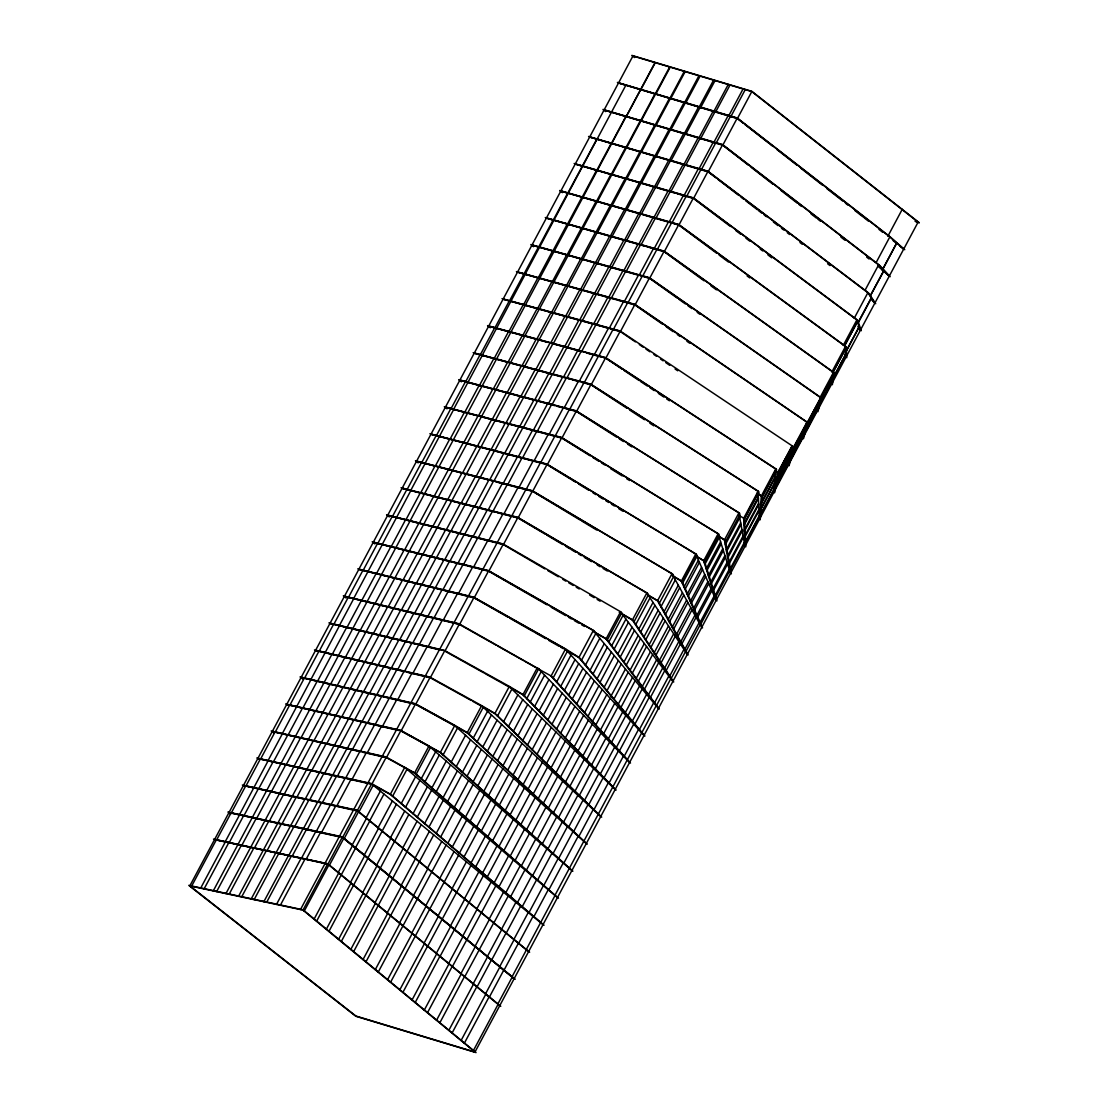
<?xml version="1.0" encoding="UTF-8"?>
<svg xmlns="http://www.w3.org/2000/svg" width="1108" height="1108" viewBox="0 0 1108 1108"><rect width="100%" height="100%" fill="white"/><g stroke="black" fill="none" stroke-linecap="round" stroke-linejoin="round"><path stroke-width="1.5" d="M547.74 342.358L488.656 326.195L605.564 357.856L775.752 469.03L761.335 496.052L759.409 519.347L758.08 491.329L590.952 384.49L474.238 353.203L566.742 378.271L581.174 351.25M775.752 469.03L773.841 492.326L777.567 473.005L791.998 445.984L788.259 465.305L792.483 449.211L806.915 422.19L634.815 304.603L517.519 272.152L568.169 286.307L582.6 259.286M774.617 492.811L778.37 473.31L774.755 471.122M776.334 471.953L776.556 469.321L605.453 357.552L487.575 325.627L490.304 327.76M818.05 405.486L817.122 411.262L820.668 397.675L649.44 277.969L531.937 245.131L639.108 275.393L653.54 248.372M817.898 411.747L821.485 398.007L649.385 277.692L530.857 244.563L533.571 246.696M831.54 384.241L833.451 372.44L664.066 251.35L546.369 218.11L645.493 246.378M832.343 384.725L834.255 372.773L664.038 251.073L545.274 217.542M789.035 465.789L793.3 449.529L792.303 448.865L792.802 446.289L620.092 330.932L502.007 298.606M806.236 424.696L802.691 438.283L806.915 422.19M803.466 438.768L807.718 422.522L634.745 304.312L516.425 271.585M189.814 885.888L632.931 55.982L751.806 91.576L918.103 222.126L474.986 1052.032L355.917 1016.036L189.814 885.888L302.996 910.097L474.986 1052.032M191.559 886.261L216.282 839.947M216.586 840.016L231.018 812.995M231.24 813.05L245.657 786.029M245.893 786.084L260.311 759.063M260.546 759.132L274.964 732.111M275.2 732.166L289.617 705.145M289.853 705.214L304.271 678.193M304.506 678.248L318.924 651.227M319.159 651.296L333.577 624.275M333.813 624.344L348.244 597.323M348.466 597.392L362.898 570.371M363.119 570.44L377.551 543.419M377.773 543.488L392.19 516.466M392.426 516.536L406.844 489.514M407.065 489.584L421.497 462.562M421.719 462.632L436.136 435.61M436.358 435.679L450.79 408.672M450.998 408.741L465.429 381.72M465.623 381.789L480.055 354.768M480.263 354.837L494.68 327.816M494.874 327.885L509.306 300.864M509.486 300.933L538.516 246.959M538.682 247.029L553.114 220.007M553.266 220.077L567.684 193.055M567.822 193.111L596.796 139.123M568.238 193.235L625.881 85.191M525.15 274.285L568.279 193.221M482.188 355.363L525.247 274.285M453.574 409.42L482.299 355.377M425.001 463.49L453.712 409.434M410.708 490.512L425.14 463.49M382.149 544.582L410.86 490.525M353.591 598.639L382.302 544.596M339.325 625.674L353.743 598.652M310.78 679.73L339.477 625.674M282.235 733.773L310.933 679.73M267.956 760.808L282.388 733.787M239.411 814.851L268.108 760.808M225.146 841.872L239.563 814.851M200.631 888.214L225.367 841.886M204.08 888.948L228.802 842.62M229.176 842.745L243.594 815.723M243.885 815.834L258.316 788.813M258.607 788.924L273.039 761.902M273.33 762.013L287.761 735.006M288.052 735.116L302.484 708.095M302.775 708.206L317.207 681.185M317.497 681.309L331.929 654.288M332.22 654.413L346.652 627.391M346.942 627.516L361.374 600.494M361.679 600.619L376.097 573.598M376.401 573.722L390.819 546.701M391.124 546.826L405.542 519.804M405.847 519.929L420.264 492.908M420.569 493.046L434.987 466.025M435.278 466.149L449.709 439.128M450 439.267L464.432 412.245M464.709 412.37L479.141 385.349M479.418 385.487L493.849 358.466M494.126 358.59L508.544 331.569M508.821 331.707L523.239 304.686M523.502 304.811L537.934 277.803M538.183 277.928L552.615 250.907M552.85 251.031L567.282 224.01M567.504 224.135L581.935 197.113M582.157 197.238L596.575 170.216M596.783 170.341L611.214 143.32M424.392 494.016L654.994 62.588M611.394 143.431L625.826 116.409M352.607 628.873L424.447 493.974M280.878 763.731L352.69 628.832M626.311 116.617L640.729 89.596M213.262 890.915L280.961 763.675M640.84 89.693L655.271 62.671M216.6 891.621L241.322 845.307M241.752 845.473L256.183 818.452M256.544 818.618L270.975 791.597M271.335 791.763L285.753 764.742M286.113 764.908L300.545 737.886M300.905 738.067L315.337 711.045M315.697 711.211L330.129 684.19M330.489 684.37L344.92 657.349M345.281 657.529L359.712 630.507M360.086 630.687L374.504 603.666M374.878 603.846L389.31 576.825M389.67 577.005L404.101 549.984M404.462 550.164L418.893 523.142M419.267 523.336L433.685 496.315M434.059 496.495L448.477 469.473M448.851 469.667L463.269 442.646M463.643 442.84L478.06 415.819M478.421 416.012L492.852 388.991M493.199 389.185L507.63 362.164M507.976 362.344L522.408 335.336M522.754 335.516L537.186 308.495M537.519 308.689L551.95 281.667M552.269 281.861L566.7 254.84M225.907 893.616L365.903 631.976M567.019 255.034L581.451 228.013M365.903 632.086L481.384 416.691M581.755 228.206L596.187 201.185M481.412 416.802L510.303 362.87M596.478 201.365L610.91 174.344M510.359 362.995L539.264 309.077M611.187 174.524L625.618 147.516M539.319 309.187L568.252 255.283M568.349 255.408L597.295 201.504M625.881 147.696L640.313 120.675M597.42 201.642L611.851 174.621M640.562 120.841L654.98 93.82M611.976 174.759L626.408 147.738M655.216 94L669.648 66.979M626.56 147.89L640.992 120.869M641.158 121.021L655.59 94M655.784 94.166L670.215 67.145M229.107 894.295L253.843 847.98M254.341 848.202L268.759 821.194M269.189 821.402L283.62 794.381M284.05 794.602L298.468 767.581M298.897 767.802L313.329 740.781M313.758 741.003L328.19 713.981M328.619 714.217L343.051 687.195M343.48 687.417L357.912 660.41M358.341 660.631L372.773 633.61M373.216 633.845L387.634 606.824M388.077 607.059L402.509 580.052M402.938 580.287L417.37 553.266M417.813 553.501L432.245 526.48M432.674 526.729L447.106 499.708M447.549 499.957L461.967 472.936M462.41 473.185L476.842 446.164M477.271 446.413L491.703 419.392M492.132 419.641L506.564 392.62M506.979 392.869L521.411 365.848M238.539 896.317L306.653 769.409M521.84 366.097L536.258 339.09M306.722 769.575L321.14 742.554M321.209 742.72L350.128 688.844M536.688 339.339L551.105 312.317M350.197 689.01L379.116 635.133M379.199 635.299L393.617 608.278M551.521 312.567L565.953 285.545M393.7 608.444L422.633 554.568M422.716 554.734L437.148 527.713M566.354 285.795L580.786 258.773M437.231 527.879L466.177 474.016M466.274 474.182L480.706 447.161M581.174 259.037L595.605 232.015M495.234 420.32L480.803 447.341L504.528 453.56L518.946 426.538M495.345 420.486L524.319 366.623M595.993 232.264L610.425 205.243M524.444 366.803L538.876 339.782M241.613 896.981L266.349 850.653M539 339.976L553.432 312.955M610.799 205.492L625.217 178.471M553.584 313.135L568.016 286.113M625.591 178.72L640.009 151.699M266.917 850.944L281.349 823.923M582.766 259.48L597.198 232.458M597.392 232.666L611.81 205.645M640.355 151.948L654.786 124.927M281.834 824.186L296.265 797.164M612.018 205.839L626.449 178.817M655.119 125.162L669.551 98.141M626.671 179.039L641.089 152.018M669.869 98.39L684.301 71.369M311.182 770.42L296.75 797.441L305.088 799.297L319.506 772.276M655.756 125.204L641.338 152.225L589.65 137.046L707.929 171.463L867.869 292.706L874.821 303.177L871.677 299.839M311.68 770.697L326.112 743.676M656.019 125.426L670.451 98.418M670.728 98.64L685.159 71.618M341.042 716.931L326.611 743.953L272.249 731.488L386.221 757.276L371.789 784.298L346.652 778.605M341.541 717.208L355.959 690.201M356.471 690.478L370.903 663.457M385.833 636.726L371.402 663.747L400.944 670.783M386.332 637.017L400.764 609.996M401.276 610.286L415.708 583.265M430.638 556.548L416.206 583.57L427.549 586.367M431.151 556.839L445.582 529.818M446.095 530.123L460.512 503.101M461.025 503.406L475.457 476.385M475.969 476.689L490.387 449.668M251.184 899.017L275.906 852.703M490.899 449.986L505.331 422.965M304.949 799.076L275.961 852.897L288.689 855.667L303.107 828.645M505.83 423.27L520.261 396.249M334.076 745.476L319.644 772.498L257.818 758.509L371.596 783.896L542.989 924.64L390.293 794.381L371.789 784.298M334.214 745.698L348.632 718.676M348.771 718.898L363.202 691.877M520.76 396.567L535.192 369.546M377.773 665.077L363.341 692.098L376.498 695.187L390.93 668.179M377.911 665.299L392.343 638.277M535.69 369.85L550.122 342.829M392.495 638.499L406.927 611.477M407.079 611.713L421.497 584.692M421.663 584.913L436.081 557.892M565.038 316.126L550.607 343.148L565.953 347.344M254.134 899.654L278.856 853.326M450.665 531.106L436.247 558.113L439.031 558.82M565.523 316.445L579.955 289.423M450.831 531.328L465.263 504.306M465.443 504.542L479.861 477.52M480.041 477.756L494.473 450.734M580.44 289.742L594.857 262.721M279.493 853.672L293.911 826.651M494.653 450.97L509.084 423.949M509.278 424.184L523.696 397.163M595.342 263.025L609.76 236.004M308.897 799.948L294.479 826.97L228.968 812.552L342.344 837.149L514.14 978.683L342.538 837.551L356.97 810.53L528.571 951.661M523.904 397.398L538.322 370.377M538.543 370.626L552.961 343.605M610.231 236.323L624.663 209.301M309.464 800.281L323.896 773.259M553.183 343.854L567.615 316.833M625.106 209.62L639.538 182.598M567.85 317.082L582.268 290.061M324.464 773.592L338.882 746.57M582.517 290.324L596.949 263.302M639.981 182.903L654.413 155.882M597.198 263.552L611.63 236.53M339.45 746.903L353.881 719.881M611.907 236.807L626.325 209.786M654.842 156.2L669.26 129.179M626.616 210.049L641.047 183.028M669.689 129.484L684.107 102.462M354.449 720.214L368.881 693.192M641.352 183.305L655.784 156.283M698.94 75.746L684.509 102.767L697.818 106.756M656.116 156.574L670.534 129.553M369.449 693.539L383.88 666.517M670.88 129.844L685.312 102.822M384.462 666.864L398.88 639.842M685.672 103.113L700.104 76.092M399.462 640.189L413.893 613.167M414.461 613.513L428.893 586.492M443.906 559.831L429.475 586.852L474.155 597.904L508.364 617.391M444.488 560.177L458.906 533.156M459.501 533.516L473.919 506.494M474.501 506.868L488.933 479.847M263.829 901.732L288.551 855.404M303.315 828.909L317.733 801.887M503.946 453.186L489.514 480.207L416.525 461.288L532.449 490.996L671.96 573.778L701.696 627.419L681.337 581.104L671.739 575.315M317.941 802.164L332.372 775.143M346.998 748.399L332.58 775.42L345.516 778.342L359.934 751.321M347.219 748.676L361.637 721.654M361.859 721.931L376.277 694.91M519.527 426.899L533.959 399.877M391.138 668.456L405.57 641.435M534.541 400.251L548.959 373.23M266.626 902.327L291.362 855.999M405.791 641.712L420.223 614.691M420.458 614.982L434.876 587.96M549.54 373.604L563.958 346.582M292.055 856.401L306.487 829.38M435.112 588.237L449.543 561.216M464.21 534.485L449.779 561.507L452.493 562.185M564.54 346.956L578.958 319.935M307.11 829.754L321.542 802.732M464.446 534.776L478.878 507.755M479.127 508.046L493.559 481.024M579.526 320.309L593.957 293.288M508.24 454.308L493.808 481.315L490.941 480.581M322.165 803.106L336.597 776.085M508.503 454.599L522.934 427.577M594.511 293.675L608.943 266.654M523.211 427.882L537.629 400.861M337.234 776.473L351.665 749.451M537.92 401.165L552.338 374.144M609.497 267.028L623.915 240.007M366.72 722.818L352.289 749.839L360.225 751.653L374.642 724.646M552.643 374.449L567.061 347.427M624.455 240.381L638.887 213.359M581.797 320.711L567.365 347.732L581.548 351.624L595.979 324.602M381.789 696.198L367.357 723.219L394.822 729.59M582.115 321.029L596.533 294.008M639.427 213.733L653.845 186.726M596.866 294.326L611.297 267.305M396.858 669.564L382.426 696.586L409.074 702.86M654.371 187.1L668.803 160.078M611.644 267.637L626.062 240.616M626.422 240.948L640.853 213.927M683.733 133.431L669.315 160.452L708.137 171.851L715.699 177.668M397.509 669.966L411.927 642.945M655.659 187.238L641.227 214.259L560.8 191.088L678.692 224.716L845.459 346.513L845.972 357.219L844.836 353.909M684.245 133.805L698.663 106.783M412.578 643.346L427.009 616.325M670.479 160.563L656.047 187.584L635.036 181.477M713.58 80.136L699.148 107.157L737.374 118.598L743.274 123.21M427.66 616.74L442.078 589.719M670.894 160.909L685.312 133.888M685.755 134.248L700.173 107.227M442.729 590.121L457.161 563.113M700.63 107.601L715.062 80.579M457.812 563.515L472.243 536.494M276.474 904.433L301.21 858.104M472.894 536.923L487.326 509.902M315.835 831.402L301.404 858.423L303.052 858.783M330.53 804.713L316.099 831.734L317.968 832.136M330.807 805.031L345.225 778.024M487.977 510.317L502.409 483.296M503.06 483.725L517.491 456.704M374.933 724.978L389.365 697.957M518.142 457.119L532.574 430.098M389.656 698.289L404.074 671.268M418.796 644.579L404.378 671.6L402.079 671.06M533.225 430.527L547.657 403.506M433.533 617.904L419.101 644.925L425.181 646.393M280.352 905.264L305.088 858.935M433.837 618.25L448.255 591.229M548.308 403.949L562.726 376.928M448.574 591.575L463.006 564.554M320.503 832.413L306.071 859.434L327.926 864.171L499.708 1005.704M463.31 564.9L477.742 537.879M563.376 377.357L577.808 350.336M478.06 538.225L492.492 511.204M578.459 350.765L592.877 323.744M335.766 805.862L321.348 832.884L339.173 836.803M507.256 484.542L492.825 511.564L495.733 512.298M507.589 484.889L522.02 457.867M593.514 324.187L607.946 297.166M351.028 779.312L336.597 806.333L357.164 810.918L371.596 783.896M522.367 458.227L536.784 431.206M537.145 431.566L551.576 404.545M608.583 297.609L623.015 270.587M351.845 779.783L366.263 752.761M551.936 404.919L566.368 377.897M623.638 271.017L638.069 244.009M367.08 753.232L381.512 726.211M638.693 244.439L653.111 217.417M596.381 324.976L610.813 297.955M653.734 217.861L668.152 190.839M382.302 726.682L396.733 699.66M611.228 298.343L625.646 271.322M668.761 191.282L683.193 164.261M397.523 700.145L411.941 673.124M626.075 271.709L640.507 244.688M640.95 245.09L655.382 218.068M683.788 164.704L698.206 137.683M412.716 673.595L427.148 646.573M655.839 218.47L670.271 191.449M698.788 138.112L713.22 111.105M670.742 191.864L685.173 164.843M442.341 620.037L427.91 647.044L439.447 649.828L468.255 596.118M713.787 111.534L728.219 84.513M685.672 165.258L700.104 138.237M443.089 620.508L457.521 593.486M700.616 138.666L715.048 111.645M458.255 593.971L472.687 566.95M715.588 112.074L730.006 85.053M473.407 567.421L487.839 540.399M488.545 540.884L502.977 513.863M503.669 514.334L518.101 487.312M518.793 487.797L533.211 460.776M533.89 461.247L548.308 434.225M563.39 407.689L548.972 434.71L445.374 407.245L561.701 437.743L718.095 533.821L730.546 573.376L724.438 539.942L738.87 512.921L576.326 411.11L459.806 380.224L554.499 405.597M578.459 381.138L564.027 408.159L557.061 406.29M593.514 354.588L579.082 381.609L572.047 379.698M594.123 355.059L608.541 328.037M623.555 301.487L609.137 328.508L602.018 326.541M624.136 301.944L638.554 274.936M324.893 863.52L382.177 756.362M300.476 909.571L325.212 863.243M382.052 756.667L439.502 649.523M468.241 596.436L482.659 569.415M482.659 569.734L511.522 516.023M654.08 248.829L668.512 221.808M511.55 516.356L525.968 489.334M526.023 489.667L540.441 462.645M554.942 435.97L540.51 462.992L542.768 463.573M669.024 222.265L683.456 195.243M569.443 409.295L555.025 436.303L561.894 438.131L590.01 455.748M583.985 382.62L569.554 409.641L576.52 411.497L616.45 437.023M584.11 382.966L598.528 355.945M683.955 195.701L698.386 168.679M598.68 356.305L613.112 329.284M302.996 910.097L327.719 863.783L214.537 839.573L274.465 852.578M698.857 169.136L713.289 142.115M327.926 864.171L342.344 837.149M613.278 329.658L627.696 302.636M642.321 275.975L627.89 302.996L617.004 299.963M713.76 142.558L728.191 115.537M656.961 249.342L642.529 276.363L640.258 275.712M304.215 911.122L328.951 864.794M671.614 222.694L657.196 249.716L647.003 246.821M728.635 115.98L743.066 88.959M434.294 714.674L467.174 732.79L586.284 843.59L454.723 725.546L415.472 704.023L401.041 731.031L440.291 752.554L571.853 870.611L428.976 746.016L400.847 730.643L386.415 757.664L414.558 773.038L557.421 897.619L404.725 767.359L390.293 794.381M686.295 196.074L671.877 223.082L642.806 214.717M329.353 865.362L343.785 838.34M686.586 196.462L701.004 169.441M344.076 838.811L358.507 811.79M701.309 169.843L715.74 142.835M426.372 676.85L430.292 677.777L444.71 650.756L329.962 623.416L407.509 642.128M358.784 812.247L373.216 785.226M716.059 143.237L730.491 116.215M455.263 623.485L459.529 624.524L473.961 597.503L565.468 649.094L643.983 735.504L578.875 657.556L566.202 650.341M730.823 116.631L745.255 89.61M474.155 597.904L488.586 570.883L593.306 630.535L658.415 708.483L606.076 638.914L593.196 631.477M467.285 565.883L488.78 571.271L503.212 544.25L387.675 515.331L503.406 544.637L544.901 568.903M503.406 544.637L517.824 517.616L646.809 593.015L687.265 654.44L657.529 600.799L647.598 594.913M497.201 512.672L518.032 518.018L532.449 490.996M496.149 481.925L532.643 491.384L547.075 464.363L695.755 554.083L716.128 600.398L703.663 560.828L696.683 556.548M543.889 463.878L547.269 464.764L561.701 437.743M561.894 438.131L576.326 411.11M576.52 411.497L590.952 384.49M581.589 382.288L591.146 384.878L605.564 357.856M603.403 357.607L605.771 358.244L620.189 331.223L503.087 299.174L600.605 326.154M610.508 328.882L620.383 331.624L634.815 304.603M629.316 303.398L635.009 304.991L649.44 277.969M643.72 276.695L649.634 278.357L664.066 251.35M658.609 250.117L664.26 251.738L678.692 224.716M673.276 223.497L678.885 225.104L693.317 198.083L856.872 319.935L860.404 330.198L857.855 326.375M707.929 171.463L693.511 198.484L677.03 193.678M708.137 171.851L722.555 144.829L878.616 264.867L889.253 276.155L877.716 265.948M707.056 140.578L722.748 145.231L737.18 118.21L889.835 236.904L903.685 249.134L899.724 245.934M737.374 118.598L751.806 91.576M365.931 818.12L380.363 791.098M352.025 845.349L366.457 818.327M338.148 872.605L352.566 845.584M314.049 919.225L338.785 872.91M369.546 821.083L383.964 794.062M355.349 848.077L369.767 821.056M316.556 921.302L355.571 848.049M392.564 796.32L406.982 769.298M377.953 827.981L392.384 800.973M364.144 855.307L378.562 828.285M350.322 882.633L364.754 855.611M326.278 929.321L351.014 883.007M367.745 858.285L396.401 804.27M328.896 931.482L367.939 858.243M414.558 773.038L428.976 746.016M416.082 774.381L430.513 747.36M401.165 803.66L415.583 776.639M405.486 807.344L419.918 780.323M421.206 778.841L435.624 751.82M390.279 838.119L404.711 811.098M376.443 865.431L390.861 838.41M362.593 892.743L377.025 865.722M338.508 939.418L363.244 893.09M440.291 752.554L454.723 725.546M424.876 782.054L439.308 755.033M380.155 868.478L408.838 814.491M341.222 941.648L380.307 868.423M443.061 755.047L457.493 728.025M412.993 813.743L427.425 786.722M431.801 788.093L446.233 761.071M417.176 817.316L431.608 790.295M402.619 848.243L417.051 821.222M388.742 875.542L403.174 848.52M374.864 902.854L389.296 875.832M350.751 949.514L375.487 903.2M451.108 762.262L465.54 735.241M467.174 732.79L481.592 705.768L600.702 816.568L494.833 713.566L472.797 701.35M436.164 791.888L450.582 764.866M468.822 734.327L483.254 707.306M406.844 851.72L421.275 824.698M353.549 951.827L406.968 851.65M424.572 823.618L439.003 796.597M456.136 766.778L470.554 739.756M473.13 738.33L487.548 711.308M442.978 797.829L457.41 770.808M428.851 827.274L443.283 800.253M414.96 858.368L429.378 831.346M477.036 741.958L491.467 714.951M401.041 885.666L415.472 858.645M387.135 912.964L401.567 885.943M462.355 772.359L476.786 745.338M362.995 959.611L387.731 913.297M447.438 801.721L461.856 774.7M494.833 713.566L509.264 686.544L615.134 789.547L522.907 694.73L485.207 673.664M365.875 961.993L433.713 834.906M497.45 716.114L511.882 689.093M436.15 833.507L450.582 806.485M466.911 776.445L481.329 749.423M482.659 747.194L497.09 720.172M454.155 807.566L468.573 780.544M440.527 837.232L454.959 810.211M487.229 751.446L501.647 724.424M503.434 721.931L517.865 694.924M473.033 781.929L487.451 754.908M427.3 868.506L441.732 841.484M413.353 895.79L427.785 868.769M458.712 811.541L473.13 784.519M399.42 923.075L413.838 896.053M375.238 969.722L399.974 923.407M522.907 694.73L537.338 667.709L629.566 762.526L551.036 676.115L565.468 649.094M524.153 696.004L538.585 668.997M508.337 726.696L522.768 699.674M492.741 756.584L507.173 729.563M378.202 972.159L446.136 845.099M477.686 786.112L492.104 759.091M447.743 843.382L462.161 816.361M526.729 698.649L541.161 671.642M465.332 817.316L479.75 790.295M497.409 760.919L511.841 733.898M513.253 731.488L527.685 704.466M452.202 847.191L466.634 820.169M530.178 702.195L544.596 675.174M483.697 791.514L498.129 764.492M469.972 821.374L484.404 794.353M439.641 878.644L454.072 851.623M425.666 905.915L440.098 878.893M411.691 933.199L426.123 906.178M387.495 979.832L412.218 933.504M517.851 735.961L532.283 708.94M502.838 765.96L517.256 738.939M534.513 706.655L548.931 679.633M488.448 795.766L502.88 768.744M390.515 982.325L458.546 855.307M459.321 853.271L473.753 826.249M552.989 678.262L567.421 651.241M476.509 827.067L490.941 800.045M522.671 740.643L537.103 713.621M538.945 711.211L553.363 684.19M507.589 770.392L522.02 743.371M556.535 682.168L570.966 655.147M463.864 857.149L478.296 830.127M494.39 801.098L508.807 774.077M481.232 831.194L495.664 804.173M543.169 715.56L557.601 688.539M527.366 745.213L541.784 718.192M451.995 888.782L466.426 861.775M512.921 775.351L527.353 748.329M437.992 916.053L452.41 889.031M560.606 686.641L575.038 659.62M423.976 943.31L438.408 916.288M399.739 989.943L424.475 943.614M499.209 805.433L513.641 778.412M578.875 657.556L593.306 630.535M470.914 863.16L485.346 836.138M547.698 720.214L562.13 693.192M532.089 749.811L546.521 722.79M402.827 992.491L427.563 946.163M427.66 946.343L470.969 865.5M564.263 690.672L578.695 663.65M581.368 660.534L595.785 633.513M517.768 779.852L532.2 752.844M487.7 836.817L502.118 809.796M505.068 810.682L519.5 783.661M475.54 867.093L489.958 840.072M551.839 724.466L566.271 697.444M536.868 754.465L551.299 727.444M568.556 695.381L582.988 668.359M585.356 665.312L599.788 638.291M492.492 841.014L506.924 813.992M523.018 784.741L537.449 757.72M464.349 898.934L478.781 871.913M450.305 926.191L464.737 899.17M436.275 953.434L450.693 926.413M509.971 815.086L524.403 788.065M572.116 699.3L586.548 672.279M556.465 729.216L570.897 702.209M411.996 1000.053L436.732 953.739M541.507 758.966L555.939 731.959M606.076 638.914L620.508 611.893L672.847 681.462L632.377 620.037L619.234 612.35M589.844 670.7L604.275 643.679M482.52 873.049L496.938 846.027M607.129 640.299L621.56 613.292M527.948 789.325L542.38 762.304M415.14 1002.643L439.876 956.329M440.001 956.509L468.906 902.591M468.947 902.715L483.379 875.694M498.877 846.581L513.309 819.56M608.652 642.335L623.084 615.314M560.51 733.385L574.941 706.364M576.492 704.12L590.924 677.099M592.863 674.301L607.295 647.28M515.76 820.266L530.178 793.245M546.369 763.703L560.8 736.682M487.201 877.037L501.619 850.03M611.505 646.116L625.923 619.095M533.114 794.131L547.546 767.11M579.969 707.943L594.4 680.921M503.752 850.819L518.184 823.798M565.219 738.233L579.65 711.211M596.907 679.149L611.339 652.127M613.998 649.426L628.416 622.405M520.732 824.74L535.164 797.718M550.925 768.135L565.357 741.114M476.703 909.086L491.135 882.065M462.632 936.329L477.063 909.308M448.56 963.558L462.992 936.551M632.377 620.037L646.809 593.015M424.253 1010.164L448.989 963.849M599.83 682.653L614.261 655.631M538.114 798.785L552.546 771.764M584.442 712.86L598.86 685.838M569.18 742.305L583.611 715.283M494.113 882.951L508.544 855.93M633.79 622.17L648.208 595.148M617.627 654.274L632.059 627.253M510.082 856.332L524.5 829.324M427.439 1012.795L452.175 966.481M452.341 966.675L481.274 912.77M555.87 772.955L570.301 745.933M481.357 912.895L495.788 885.888M635.59 624.898L650.008 597.877M526.452 829.864L540.87 802.843M587.822 716.585L602.253 689.564M603.971 687.597L618.403 660.576M620.037 657.473L634.469 630.452M543.211 803.522L557.643 776.5M498.849 886.982L513.281 859.974M573.972 747.221L588.403 720.2M514.998 860.639L529.43 833.618M638.582 629.469L653.014 602.447M560.357 777.317L574.789 750.296M606.81 691.004L621.242 663.983M531.494 834.393L545.912 807.372M623.762 662.418L638.194 635.396M592.378 721.599L606.796 694.577M640.507 632.377L654.939 605.356M657.529 600.799L671.96 573.778M577.864 751.224L592.281 724.203M489.071 919.238L503.503 892.217M548.28 808.244L562.712 781.223M474.972 946.467L489.39 919.446M460.859 973.697L475.29 946.675M436.524 1020.288L461.26 973.974M626.089 665.506L640.507 638.485M659.121 603.666L673.539 576.659M505.719 892.854L520.151 865.833M611.034 696.046L625.452 669.024M565.371 782.193L579.803 755.171M595.675 725.241L610.106 698.22M521.272 866.096L535.704 839.088M643.748 637.294L658.18 610.273M660.894 606.879L675.326 579.858M537.145 839.462L551.562 812.441M439.751 1022.947L464.474 976.633M464.681 976.84L493.656 922.95M493.766 923.089L508.198 896.067M582.725 756.224L597.157 729.202M613.79 699.356L628.208 672.334M553.321 812.926L567.739 785.904M645.59 640.092L660.022 613.07M629.898 670.562L644.316 643.54M510.497 896.926L524.929 869.905M569.789 786.486L584.221 759.465M600.301 730.324L614.732 703.303M663.858 612.212L678.276 585.19M526.245 870.445L540.676 843.423M681.337 581.104L695.755 554.083M632.142 673.553L646.56 646.532M586.534 760.143L600.965 733.122M681.863 582.296L696.281 555.274M542.241 844.033L556.659 817.011M648.914 645.133L663.332 618.112M665.257 614.746L679.689 587.725M682.389 583.514L696.821 556.493M618.084 704.494L632.516 677.473M558.446 817.704L572.878 790.683M603.541 733.884L617.973 706.862M650.673 647.82L665.105 620.799M574.872 791.431L589.29 764.409M683.982 587.129L698.414 560.108M501.439 929.39L515.871 902.369M487.298 956.606L501.73 929.584M473.158 983.835L487.589 956.813M636.02 678.705L650.438 651.684M620.771 707.707L635.189 680.686M448.795 1030.412L473.518 984.098M668.013 619.718L682.445 592.697M517.339 902.757L531.757 875.735M684.993 589.414L699.411 562.393M591.464 765.212L605.896 738.191M532.477 875.874L546.895 848.853M547.837 849.06L562.268 822.039M669.357 622.128L683.774 595.107M638.194 681.6L652.612 654.579M563.432 822.33L577.85 795.309M654.066 652.958L668.498 625.937M608.237 739.05L622.668 712.029M703.663 560.828L718.095 533.821M452.05 1033.099L476.772 986.785M477.008 986.993L491.44 959.985M491.592 960.137L506.01 933.116M579.221 795.669L593.653 768.647M506.162 933.268L520.594 906.247M687.14 594.303L701.572 567.282M704.273 562.795L718.704 535.773M625.134 712.929L639.565 685.921M655.77 655.534L670.188 628.513M595.218 769.077L609.649 742.055M522.145 906.87L536.577 879.849M704.813 564.484L719.244 537.463M688.082 596.464L702.514 569.443M672.182 627.225L686.6 600.204M537.491 880.251L551.923 853.229M611.408 742.54L625.826 715.519M552.989 853.672L567.407 826.651M642.141 686.849L656.573 659.828M673.456 629.524L687.874 602.503M706.198 568.875L720.615 541.854M568.612 827.15L583.043 800.128M627.751 716.073L642.183 689.051M690.298 601.492L704.716 574.47M706.807 570.8L721.225 543.779M584.359 800.655L598.791 773.633M659.218 660.784L673.65 633.762M644.247 689.647L658.678 662.626M691.198 603.528L705.616 576.506M600.217 774.201L614.635 747.18M887.827 236.323L902.258 209.301M724.951 542.698L739.368 515.677M660.853 663.263L675.284 636.241M676.337 634.718L690.769 607.71M513.807 939.542L528.239 912.535M616.159 747.775L630.591 720.754M708.358 575.731L722.776 548.709M499.639 966.758L514.07 939.736M485.47 993.973L499.888 966.952M528.945 912.66L543.377 885.638M725.311 544.721L739.742 517.699M543.682 885.638L558.1 858.617M876.22 262.416L889.835 236.904M461.066 1040.537L485.789 994.222M558.543 858.658L572.975 831.637M632.183 721.377L646.615 694.356M708.926 577.531L723.344 550.51M677.556 636.92L691.974 609.899M573.542 831.734L587.96 804.713M588.667 804.851L603.084 777.83M693.456 608.666L707.874 581.645M603.902 777.996L618.333 750.989M648.263 694.979L662.681 667.958M726.266 549.914L740.684 522.893M864.988 290.393L878.616 264.867M619.275 751.196L633.693 724.175M694.301 610.591L708.718 583.57M758.08 491.329L743.648 518.35L744.978 546.369L738.87 512.921M726.557 551.507L740.975 524.486M743.703 519.583L758.135 492.575M464.335 1043.237L489.071 996.923M634.745 724.438L649.163 697.417M664.371 668.595L678.802 641.587M489.334 997.158L503.766 970.137M710.505 582.586L724.937 555.565M743.745 520.386L758.177 493.365M503.946 970.303L518.378 943.282M518.558 943.448L532.99 916.427M650.299 697.694L664.731 670.686M711.045 584.262L725.463 557.241M533.793 916.801L548.225 889.779M680.492 642.225L694.924 615.203M743.925 524.015L758.343 496.993M548.737 890.043L563.155 863.021M854.24 318.231L867.869 292.706M665.95 670.991L680.381 643.983M563.723 863.312L578.154 836.291M727.457 556.451L741.889 529.43M743.98 525.427L758.412 498.406M578.764 836.595L593.196 809.574M696.6 615.84L711.031 588.819M681.655 644.316L696.087 617.294M727.721 557.92L742.152 530.898M593.846 809.893L608.264 782.871M882.3 270.006L896.732 242.998L882.37 270.075M608.957 783.19L623.375 756.168M697.403 617.655L711.835 590.633M761.958 496.73L775.572 471.205M712.666 589.428L727.097 562.407M744.216 530.261L758.648 503.254M761.861 497.88L775.475 472.354M843.243 345.447L856.872 319.935M624.081 756.501L638.513 729.48M744.271 531.535L758.703 504.514M883.865 270.435L870.237 295.961L884.004 270.587M713.164 590.993L727.596 563.972M639.233 729.812L653.651 702.791M844.601 345.571L857.426 321.555M728.649 562.989L743.08 535.967M844.656 345.738L857.481 321.722M654.371 703.109L668.803 676.088M760.67 503.974L775.101 476.952M728.898 564.332L743.33 537.325M760.587 505.082L775.018 478.06M777.4 473.878L791.818 446.856M858.437 321.832L871.262 297.817M669.523 676.42L683.941 649.399M777.317 474.279L791.749 447.258M831.831 372.039L845.459 346.513M857.814 323.591L871.428 298.08M745.31 535.012L758.938 509.5M684.647 649.717L699.079 622.696M745.365 536.161L758.994 510.636M777.484 476.038L791.112 450.513M832.731 372.634L845.556 348.618M777.304 476.994L790.932 451.468M832.745 372.953L845.57 348.937M699.757 623.001L714.175 595.979M760.988 508.461L774.603 482.95M819.823 397.966L833.451 372.44M554.886 895.416L656.158 705.782M760.905 509.445L774.534 483.919M792.732 449.793L820.668 397.675M526.189 949.708L554.997 895.555M656.365 705.754L670.797 678.733M714.826 596.27L729.258 569.249M792.552 450.513L833.008 375.183M511.979 976.91L526.411 949.888M671.046 678.733L685.464 651.712M805.89 426.026L832.925 375.723M846.346 350.668L859.171 326.652M685.755 651.726L700.187 624.704M776.376 481.828L790.004 456.302M845.639 352.413L859.254 326.888M497.769 1004.111L512.201 977.09M700.505 624.718L714.937 597.697M729.853 569.526L744.271 542.505M776.209 482.645L789.838 457.133M473.338 1050.675L498.074 1004.347M790.558 456.551L819.394 402.55M715.283 597.738L729.715 570.717M744.811 542.754L759.229 515.732M790.378 457.244L819.241 403.16M730.075 570.759L744.507 543.737M832.994 377.994L845.82 353.978M833.008 378.299L845.833 354.283M744.853 543.779L759.285 516.757M759.686 515.954L774.118 488.933M759.617 516.799L774.049 489.778M774.45 489.113L788.882 462.091M819.214 405.182L832.039 381.166M775.115 488.309L788.744 462.784M789.076 462.216L817.912 408.229M818.355 407.065L831.983 381.54M788.924 462.784L817.787 408.686M213.512 839.047L327.94 863.88L500.788 1006.286M290.407 856.041L299.839 858.077M356.97 810.53L243.4 785.53L294.534 796.943M295.947 827.288L314.603 831.402M242.361 785.004L356.998 810.239L529.652 952.243M307.318 799.796L320.101 802.649M321.14 802.885L325.046 803.757M326.486 804.076L335.364 806.056M256.779 757.983L371.623 783.605L390.75 794.436L544.07 925.222M322.096 773.052L330.96 775.06M400.847 730.643L286.681 704.466L364.657 722.582M328.134 744.299L349.796 749.271M362.718 752.235L384.961 757.332M415.472 704.023L301.099 677.445L362.205 691.821M285.629 703.94L400.528 730.283L440.776 752.637L572.891 871.165M396.387 729.95L398.714 730.491M378.008 695.547L380.972 696.24M410.722 703.248L414.018 704.023M314.478 649.897L429.779 677.03L482.105 705.851L495.359 713.663L601.713 817.122M368.091 662.958L315.531 650.438L430.084 677.39L415.666 704.411L432.812 713.857M407.509 672.348L425.07 676.545M328.91 622.876L444.419 650.41L509.777 686.641L523.461 694.841L616.117 790.087M409.24 642.543L415.846 644.136M473.961 597.503L358.812 569.374L414.891 583.237M436.206 618.832L344.38 596.395L459.335 624.136L444.904 651.158L483.725 672.833M437.383 619.109L453.837 623.139M488.586 570.883L373.244 542.352L434.973 557.795M357.759 568.833L473.684 597.157L566.049 649.219L579.484 657.709L644.925 736.044M440.416 559.166L448.449 561.174M453.851 562.532L465.956 565.565M517.824 517.616L402.093 488.309L491.204 511.148M401.027 487.755L517.588 517.284L647.474 593.209L649.011 595.55L658.221 601.021L688.151 654.953M547.075 464.363L430.957 434.267L479.626 447.023M429.876 433.713L546.867 464.044L696.475 554.305L697.625 556.922L704.411 561.091L716.959 600.91M505.857 453.906L525.538 459.058M527.117 459.474L538.848 462.548M550.482 435.112L553.501 435.901M565.412 408.533L568.169 409.267M473.158 352.649L590.799 384.171L758.855 491.62L758.994 494.293L762.124 496.342L760.199 519.832M568.072 378.631L570.717 379.338M587.032 353.12L602.226 357.275M569.72 286.737L615.563 299.562M693.317 198.083L575.232 164.067L633.402 180.992M574.124 163.485L693.331 197.833L857.62 320.24L861.276 330.71M657.653 188.055L675.451 193.235M722.555 144.829L604.082 110.024L705.45 140.093M588.556 136.464L707.97 171.214L868.589 292.983L875.708 303.703M642.695 152.627L667.681 159.968M737.18 118.21L618.513 83.003L683.151 102.365M617.391 82.421L737.249 117.974L890.472 237.112L904.765 249.716M915.014 221.184L918.103 222.126M915.9 221.697L919.197 222.694M890.209 276.695L879.295 265.103L722.61 144.594L602.974 109.443L605.688 111.576M846.761 357.704L846.235 346.832L678.678 224.453L559.706 190.521L562.421 192.64M430.292 677.777L471.302 700.519M459.529 624.524L496.107 645.147M497.547 645.95L523.558 660.617M524.929 661.393L535.926 667.584M537.297 668.359L551.618 676.24L630.521 763.066M509.86 618.236L533.724 631.837M535.219 632.682L545.662 638.637M548.64 640.327L559.083 646.283M560.579 647.127L563.39 648.734M488.78 571.271L546.798 604.733M551.147 607.239L565.648 615.591M568.543 617.267L571.437 618.943M574.346 620.605L578.695 623.125M581.589 624.787L584.498 626.463M547.878 570.648L558.335 576.756M562.809 579.373L565.8 581.118M568.778 582.863L573.265 585.481M576.243 587.226L579.235 588.971M589.678 595.079L594.165 597.697M597.143 599.442L600.134 601.187M518.032 518.018L545.344 534.222M546.784 535.081L562.656 544.499M565.537 546.202L569.858 548.779M571.299 549.637L575.634 552.199M578.514 553.917L581.395 555.62M584.29 557.338L591.492 561.617M597.267 565.038L600.148 566.756M603.029 568.459L607.364 571.036M532.643 491.384L557.698 506.494M559.166 507.381L580.024 519.971M581.409 520.802L596.7 530.039M547.269 464.764L570.191 478.836M571.617 479.722L575.897 482.34M578.75 484.099L588.722 490.221M593.002 492.852L595.855 494.611M598.708 496.356L602.987 498.988M605.841 500.733L608.68 502.492M611.533 504.237L614.386 505.996M618.666 508.614L622.945 511.245M592.946 457.576L598.805 461.247M601.741 463.089L604.677 464.931M610.536 468.601L622.267 475.941M626.657 478.698L629.593 480.526M718.718 536.355L724.438 539.942M619.247 438.823L623.472 441.51M627.682 444.211L631.892 446.898M739.022 515.4L744.438 518.641L745.781 546.853M591.146 384.878L626.99 408.298M629.676 410.057L644.468 419.71M649.842 423.214L653.872 425.846M757.027 493.226L761.335 496.052M605.771 358.244L622.377 369.338M623.762 370.266L638.984 380.446M640.369 381.36L647.294 385.986M650.064 387.842L654.219 390.612M658.374 393.382L663.9 397.079M666.67 398.935L669.44 400.777M620.383 331.624L635.355 341.846M639.33 344.56L643.291 347.275M645.95 349.089L649.911 351.79M653.886 354.505L656.532 356.319M660.506 359.034L663.152 360.848M665.811 362.648L669.772 365.363M675.077 368.992L677.722 370.792M635.009 304.991L662.182 323.979M666.296 326.86L673.165 331.666M677.293 334.547L680.035 336.472M686.905 341.264L689.647 343.189M649.634 278.357L677.473 298.26M678.788 299.202L685.367 303.911M688.013 305.794L691.96 308.62M697.223 312.387L699.854 314.27M664.26 251.738L688.83 269.673M690.201 270.684L704.009 280.767M710.92 285.809L716.447 289.853M678.885 225.104L716.447 253.095M719.12 255.075L728.441 262.028M747.097 275.934L749.77 277.914M694.73 199.398L730.449 226.489M735.615 230.409L740.781 234.314M745.947 238.234L749.825 241.17M760.157 249.009L762.733 250.962M767.899 254.882L771.777 257.818M717.998 179.454L738.787 195.423M741.086 197.21L743.399 198.983M745.712 200.756L757.249 209.634M758.398 210.52L761.861 213.179M764.174 214.966L766.487 216.739M773.412 222.057L778.024 225.617M781.486 228.276L783.799 230.048M787.262 232.722L789.561 234.494M799.948 242.486L802.261 244.259M827.648 263.787L829.961 265.56M722.748 145.231L748.482 165.231M751.196 167.336L772.941 184.247M781.098 190.59L797.414 203.276M798.771 204.329L801.486 206.434M811.001 213.844L816.43 218.068M817.801 219.121L820.516 221.24M840.903 237.084L844.975 240.256M866.622 257.084L869.129 259.037M919.225 222.708L751.875 91.341L631.823 55.4L634.538 57.533M744.618 124.262L768.814 143.195M770.157 144.248L772.844 146.353M776.874 149.511L797.04 165.286M801.084 168.444L822.593 185.271M826.623 188.429L842.759 201.047M845.446 203.152L848.132 205.257M854.85 210.52L862.91 216.836M864.268 217.888L868.298 221.032M878.976 229.398L882.771 232.361M461.454 381.803L458.74 379.67L576.16 410.791L739.632 513.184L740.13 515.885M447.023 408.824L444.308 406.691L561.507 437.425L718.829 534.07L719.674 536.743L725.2 540.205L731.377 573.875M418.173 462.867L415.458 460.748L532.228 490.664L672.653 573.999L674.038 576.492L682.057 581.326L702.555 627.931M389.324 516.91L386.609 514.791L502.949 543.903L621.145 612.059L622.765 614.22L633.042 620.231L673.747 681.988M374.906 543.931L372.191 541.812L488.309 570.537L593.902 630.687L595.536 632.64L606.713 639.081L659.329 709.009M346.056 597.988L343.341 595.855L459.044 623.776L539.361 669.329M302.775 679.052L300.06 676.919L415.154 703.649L455.208 725.615L467.673 732.873L587.295 844.144M273.925 733.094L271.211 730.961L385.903 756.903L415.015 773.107L558.474 898.186M230.644 814.158L227.929 812.025L342.372 836.859L515.22 979.264M893.103 240.588L895.749 242.735M303.01 909.807L188.776 885.375L355.834 1016.271L476.052 1052.6L303.01 909.807"/></g></svg>
